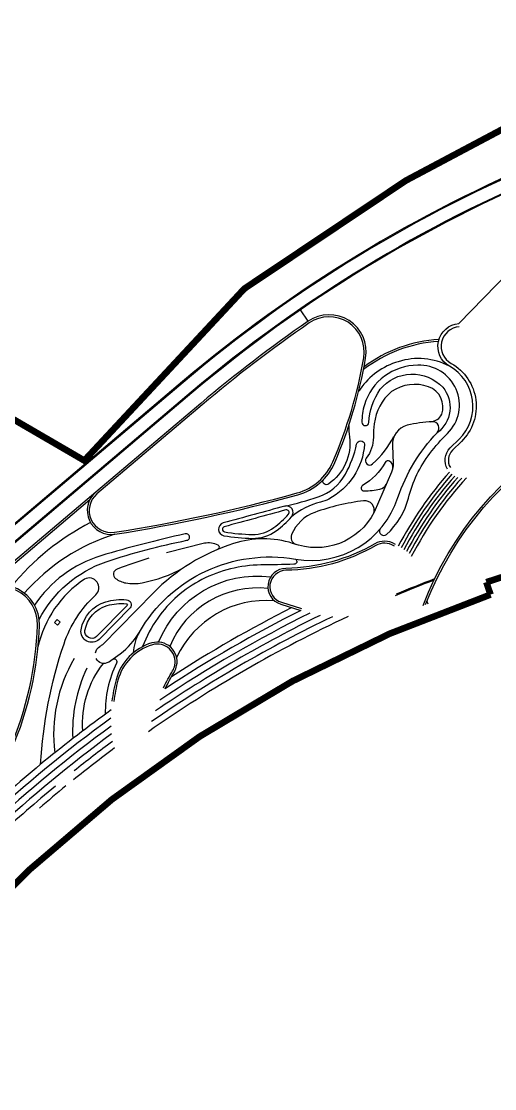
# Model space of a CAD drawing. Extents: x 216 to 1057, y -885 to -291.
# Drawn here: x 1008.646 to 1010.597, y -655.172 to -650.772 of the extents above; entities that cross this region are included whole.
import ezdxf

# ---------------------------------------------------------------- set-up
doc = ezdxf.new("R2010")
doc.units = 0
doc.header["$LTSCALE"] = 1000
doc.header["$MEASUREMENT"] = 0
doc.linetypes.add('ACAD_ISO05W100', pattern=[34, 24, -3, 0.5, -3, 0.5, -3])
doc.layers.get('0').update_dxf_attribs({"linetype": 'CONTINUOUS'})

# ---------------------------------------------------------------- blocks, each defined once
blk = doc.blocks.new('索引图')
at = {"color": 1, "linetype": 'ACAD_ISO05W100', "ltscale": 0.03, "const_width": 1000}
for points in [[(564444, 901878, -0.1769928), (574317, 1026325, -0.0986187), (596923, 1057564, -0.105301), (667292, 1099549), (666647, 1101442, -0.0239659), (684942, 1106707, -0.0867434)], [(739852, 1298772), (739232, 1182643), (680621, 1176719), (654386, 1162776), (629706, 1146261), (605268, 1120015), (535858, 1160401, -0.0142003), (523666, 1131350, -0.0025905), (521378, 1126249)]]:
    blk.add_lwpolyline(points, format="xyb", dxfattribs=at)
at = {"color": 251}
for points in [[(1016375, 1102825), (969742, 1057711, -0.4818207), (964856, 1058345, 0.1548283), (843803, 1164503, 0.0818737), (776512, 1181638, 0.0016807), (776512, 1181638, 0.0214919), (767940, 1182007), (748435, 1182007, 0.0214919), (739863, 1181638, 0.0018942), (739863, 1181638, 0.1552603), (620341, 1131946), (588411, 1104938), (577824, 1095983, 0.04955), (557439, 1074948, 0.1257098), (527497, 1008003, -0.0109093), (526620, 1003499, -0.1409583), (499048, 952322)], [(739850, 1181788, 0.1552603), (620244, 1132060), (620244, 1132060), (588096, 1104868), (588096, 1104868, -0.5885495), (575014, 1109820), (571770, 1132023, 0.2391712), (567596, 1137938), (551666, 1146368, 0.1906853), (548008, 1146771), (538543, 1144182, 0.3301409), (536335, 1141374), (536238, 1137958, -0.1744073), (535003, 1134807), (531183, 1130442, 0.1048499), (530626, 1129447)], [(831999, 1167018, 0.0678043), (776332, 1179546, 0.0016807), (776332, 1179546, 0.0214919), (767940, 1179907), (748435, 1179907, 0.0214919), (740044, 1179546, 0.0018942), (740044, 1179546, 0.1552603), (621697, 1130342), (579180, 1094380, 0.1196672), (538546, 1038709, 0.0555195), (529567, 1007646, -0.0129819), (528480, 1002185, -0.1729375), (489918, 941340, 0.0223663), (481477, 934111)], [(988778, 1028739, -0.1025609), (967326, 1050242, 0.1627953), (843021, 1162717), (843021, 1162717, 0.0818737), (776345, 1179695, 0.0016807), (776345, 1179695, 0.0214919), (767940, 1180057), (748435, 1180057, 0.0214919), (740031, 1179695, 0.0018942), (740031, 1179695, 0.1552603), (621600, 1130457), (579083, 1094494, 0.1196672), (538407, 1038767)], [(661040, 1134406, -0.7376801), (662457, 1140942)], [(662500, 1140444, 0.7376791), (661286, 1134842)], [(659338, 1138197, 0.1488143), (647896, 1133894, 2.2136376)], [(659419, 1138502, 0.1459794), (647982, 1134335, 0.1447767)], [(661040, 1134406, 0.2034624), (653210, 1135104, 0.1747382), (647373, 1130918, 0.0096947), (647157, 1130576, 0.0096947)], [(650393, 1109520, 0.8019081), (651400, 1108728, 0.1481366), (654766, 1114288, -0.1018452), (658038, 1121104, -0.0355614), (660729, 1124162, 0.6858612), (656189, 1134561, 0.3316055), (648029, 1128520, 0.0700702), (647659, 1125867, 0.9582516), (648713, 1125824, -0.1386901), (650445, 1130891, -0.2080594), (650445, 1130891, -0.4520813), (659992, 1131227, -0.4306821), (659142, 1124257)], [(660728, 1118679, -0.3374434), (661114, 1121952), (662493, 1123299, 0.5001478), (661040, 1134406, 0.5688982)], [(661286, 1134842, -0.5001482), (662843, 1122941), (661468, 1121599, 0.3365751), (661158, 1118934, 0.2556753)], [(658174, 1125940, 0.2552812), (659862, 1127071, 0.4078752), (657819, 1131285, 0.2414948), (652173, 1130542, 0.1948527), (649539, 1125615, 0.0401448), (649403, 1123584, -0.171822), (648319, 1120385, 0.9277296), (649279, 1119505, 0.0931809), (652548, 1123702, 1.2906204)], [(656988, 1097872, -0.3492823), (712098, 1130451, -0.0123338), (716980, 1129648), (798273, 1114223), (796308, 1104399)], [(657367, 1098023, -0.3477645), (712057, 1130153, -0.0123338), (716924, 1129354), (716924, 1129354), (797920, 1113985), (796014, 1104458)], [(608978, 1089212), (610738, 1090527, 0.1013109), (613671, 1093824, -0.3139134), (637487, 1104958, 0.3712472), (653159, 1114350, -0.1121288), (659142, 1124257, 0.6785552), (658374, 1125950, 0.0482246), (654581, 1125401, 0.3628654), (652300, 1122302), (652415, 1119553, -0.1123253), (652174, 1118243), (649543, 1112115, -0.3805244), (637074, 1107373), (637074, 1107373), (637074, 1107373, 0.1538181), (628058, 1107338, 0.121565), (615812, 1099810), (608019, 1091896, -0.0299215), (607662, 1091620)], [(645648, 1125364, 0.041896), (645761, 1123622, -0.2805088), (642546, 1116425, -0.8641783), (641800, 1117138)], [(635883, 1113052, 0.0199939), (640979, 1114459, 0.1884195), (645127, 1117923, 0.0725852), (646850, 1122534, -0.8307972), (648045, 1122500, -0.2601435), (642578, 1114133, -0.0610827), (641328, 1113661, 0.1093045), (636905, 1111437, 0.0840867), (636905, 1111437, 0.7385984), (635883, 1113052)], [(652375, 1118923, 0.2756953), (651883, 1119917, 0.4287686), (651198, 1119734, -0.1380584), (647755, 1116213, 0.7704432), (647981, 1115381, 0.0501146), (650403, 1115640, 0.2152578), (651362, 1116352, -0.3458737)], [(607005, 1115165), (580536, 1092776, 0.0493423), (560804, 1072431)], [(636905, 1111437, 0.7385984), (635883, 1113052, 0.0003801), (626481, 1110484, 0.8019228), (626576, 1108534, 0.0387835), (630909, 1108130, 0.1621353), (634576, 1109288, 0.0589073), (636905, 1111437)], [(649450, 1111941, 0.5614412), (647904, 1113874, 0.0541254), (640469, 1112104, 0.2138623), (636911, 1108700, 0.3953828), (637501, 1107222, 0.5224357)], [(606211, 1110538, 0.1027917), (594125, 1100781)], [(609925, 1108772, 0.1366571), (596109, 1099769, 0.1574712)], [(598373, 1095728, -0.1951826), (608628, 1104565, -0.0330433), (620925, 1107833, 1.060368), (620672, 1108814, 0.0199449), (607780, 1105465, 0.1756215), (597683, 1097920, 0.1756215)], [(617803, 1105957), (623627, 1107431, -0.1682552), (625650, 1107156, -0.5673165), (625678, 1106465)], [(652777, 1107194), (652681, 1107254, 0.27579), (649605, 1107297, -0.1280951), (636052, 1103556, 0.8543327), (635268, 1098081), (638317, 1097140)], [(652620, 1106939), (652523, 1106998, 0.27579), (649755, 1107037, -0.1280951), (636056, 1103256, 0.8543327), (635356, 1098367), (635356, 1098367), (638406, 1097427)], [(615124, 1105122, 0.0044624), (610273, 1103449, 0.59136), (610040, 1102019, 0.1233702), (611611, 1101320, 0.0931886), (614115, 1101351, 0.0784476), (620377, 1103608)], [(637487, 1104958, -0.8216298), (637265, 1104169, -0.0024556), (632225, 1104073, 0.1152787), (623218, 1101835, 0.1228771), (616471, 1095945, 0.0604206), (614166, 1091603, 0.0604206)], [(598589, 1073627, -0.0676922), (602168, 1092034, -0.1246327), (607014, 1099508, 0.8761258), (605310, 1101915, 0.1930401), (598178, 1091520, 1.707649)], [(616611, 1092288, -0.1537316), (616611, 1092288, -0.3387274), (633733, 1102264, -1.9291021)], [(658651, 1101743, 0.0079168), (652722, 1099368)], [(658746, 1101940, 0.0077894), (652905, 1099607)], [(633307, 1100473, 0.3339127), (618306, 1091633)], [(634297, 1098608, 0.3132782), (619357, 1089945, 0.269036)], [(638317, 1097140, 0.0290806), (617616, 1085182)], [(636941, 1097565, 0.0256497), (618570, 1086998)], [(645567, 1096205, 0.0437509), (615047, 1078605)], [(643151, 1096170, 0.0394145), (615545, 1080169)], [(641287, 1096379, 0.035749), (616125, 1081779)], [(639717, 1096721, 0.0323689), (616809, 1083447)], [(613671, 1093824, 0.1000524), (612703, 1090627, 6.4143687)], [(619368, 1088696, 0.5656636), (615577, 1092171, 0.2622803), (610110, 1086534, 0.0352886), (609490, 1083250)], [(619074, 1088756, 0.5656636), (615662, 1091883, 0.2622803), (610400, 1086457, 0.0352886), (609788, 1083215)], [(606963, 1090665, -0.2268288), (607662, 1091620)], [(603718, 1089779, 0.166469), (600773, 1075402, 0.1658125)], [(605035, 1078729, -0.1875435), (608179, 1089045, -0.2525048)], [(608978, 1089212, -0.4225802), (607093, 1089779, -0.4225802)], [(609680, 1089736, -0.6530856), (610165, 1089102, 0.1175564), (608477, 1081287, 0.1175564)], [(617347, 1085315, -0.0181525), (618756, 1087926, 0.0828186), (619074, 1088756)], [(617616, 1085182, -0.0181525), (619015, 1087774, 0.0828186), (619368, 1088696)], [(605660, 1088301, 0.1251561), (603504, 1077554, 0.1200675)], [(609374, 1081937, 0.0310268), (589443, 1065629, 0.0267227), (581289, 1057213, 0.0135311)], [(609331, 1080672, 0.0300909), (590123, 1064896, 0.0156617), (585278, 1060112, 0.0156617)], [(609354, 1079452, 0.029242), (590803, 1064162, 0.0181172), (585278, 1058653, 0.0181172)], [(609436, 1078272, 0.0284725), (591483, 1063429, 0.0209848), (585180, 1057071, 0.0209848)], [(609898, 1076127, 0.0098138), (603603, 1071262, 0.0097909)], [(609572, 1077130, 0.009071), (603710, 1072629, 0.009071)], [(600864, 1070318, 0.014199), (592163, 1062696, 0.0244078), (584952, 1055322)], [(602462, 1070337, 0.0064984), (598425, 1066951, 0.0064984)]]:
    blk.add_lwpolyline(points, format="xyb", dxfattribs=at)
for points in [[(662457, 1140942), (675760, 1154623)], [(639449, 1141274), (638257, 1143003)], [(606093, 1114000), (590235, 1100588)], [(657568, 1098533), (657715, 1098161)]]:
    blk.add_lwpolyline(points, dxfattribs=at)
for points in [[(609925, 1108772, 0.0285657), (637848, 1114777, 0.2277833), (643496, 1119700, 0.0591381), (648224, 1135668, 0.6637496), (639449, 1141274, 0.0246725), (623053, 1128739), (607005, 1115165, 0.7579336)], [(609879, 1109068, 0.0285657), (637768, 1115066, 0.2277833), (643220, 1119818, 0.0591381), (647928, 1135718, 0.6637496), (639619, 1141027, 0.0246725), (623247, 1128510), (607199, 1114936, 0.7579336)], [(636449, 1111827, 0.7385984), (636040, 1112473, 0.0003801), (626640, 1109905, 0.8019228), (626678, 1109125, 0.0387835), (630919, 1108729, 0.1621353), (634224, 1109774, 0.0589073)], [(582624, 1074704, 0.585064), (594157, 1075890, 0.0950423), (598407, 1094887, 0.649273), (588617, 1099612), (580536, 1092776, 0.0026511), (579376, 1091784, 0.3132892), (577492, 1084433, 0.064645)], [(582869, 1074877, 0.585064), (593882, 1076010, 0.0950423), (598107, 1094896, 0.649273), (588811, 1099383), (580730, 1092547, 0.0026511), (579572, 1091557, 0.3132892), (577773, 1084538, 0.064645)], [(604775, 1094166, -0.2859034), (608567, 1098453, -0.0925799), (611712, 1098746, -0.6212099), (612279, 1097505), (607549, 1092702, -0.7078433)], [(605367, 1094072, -0.2853648), (608735, 1097877, -0.0924618), (611657, 1098149, 0.015246), (611694, 1098147, -0.5833425), (611824, 1097898), (607132, 1093134, -0.7013162)]]:
    blk.add_lwpolyline(points, format="xyb", close=True, dxfattribs=at)
blk.add_lwpolyline([(600715, 1095283), (601115, 1095730), (601562, 1095330), (601162, 1094883)], close=True, dxfattribs=at)
for radius, start, end in [(58613, 138.63202, 152.12621), (58113, 138.649, 152.1587), (57613, 138.57358, 152.19175), (57113, 138.39446, 152.22538), (56613, 138.08219, 152.31011), (56113, 137.5553, 152.60356)]:
    blk.add_arc((705016, 1079528), radius, start, end, dxfattribs=at)

msp = doc.modelspace()

# ---------------------------------------------------------------- block references
at = {"xscale": 2.700000000000001e-05, "yscale": 2.700000000000001e-05, "zscale": 2.700000000000001e-05}
msp.add_blockref('索引图', (992.5635, -682.8227), dxfattribs=at)

doc.saveas('drawing.dxf')
